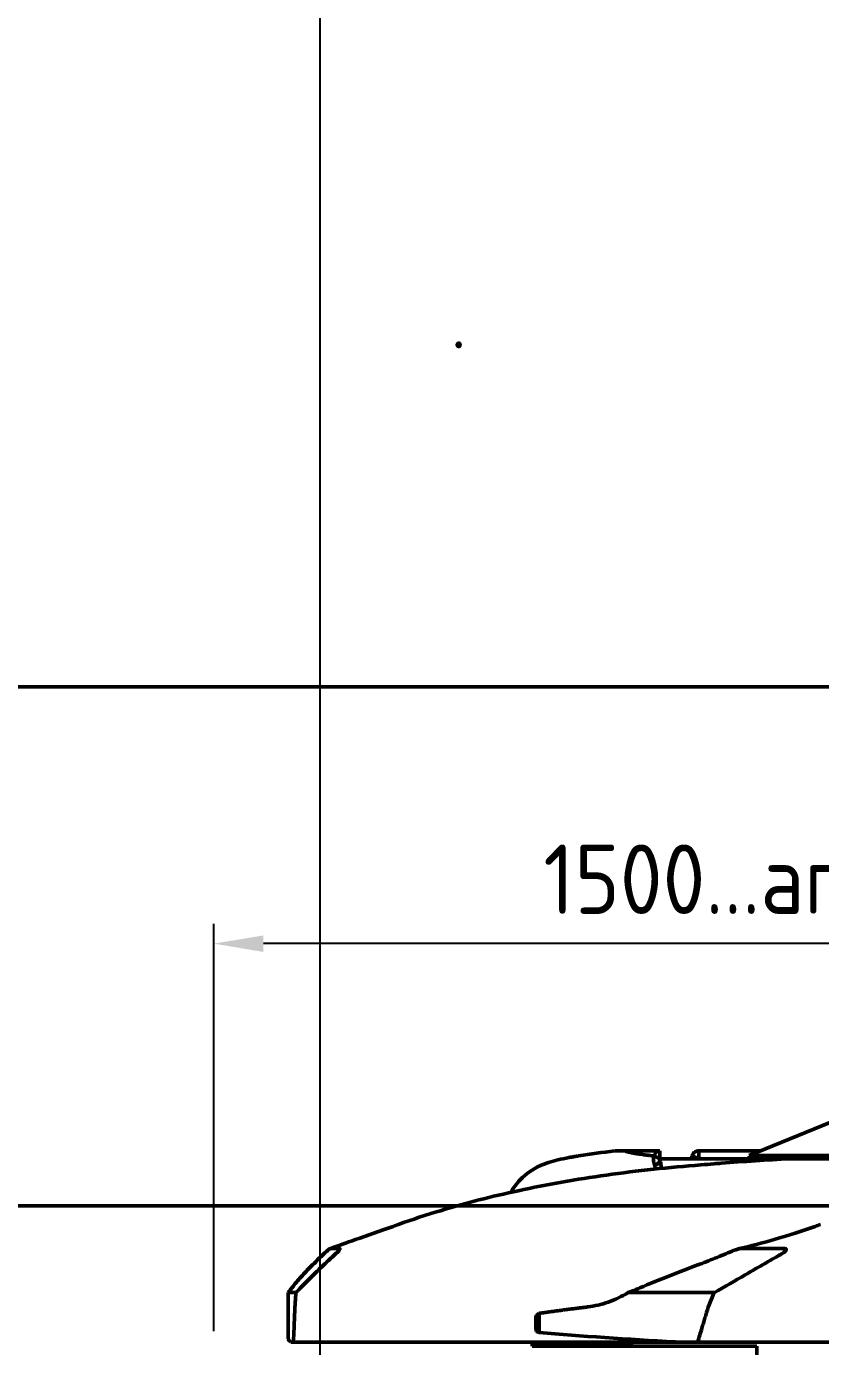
# Model space of a CAD drawing. Header units: millimetres. Extents: x 39335 to 110675, y -13954 to 36506.
# Drawn here: x 51613 to 52414, y 22134 to 23466 of the extents above; entities that cross this region are included whole.
import ezdxf

# ---------------------------------------------------------------- set-up
doc = ezdxf.new("R2010")
doc.units = ezdxf.units.MM
for name, color, linetype, lineweight in [('AM_0', 7, 'Continuous', 50), ('AM_5', 3, 'Continuous', 25), ('CAXA4', 3, 'Continuous', 25), ('RED', 1, 'Continuous', 9)]:
    doc.layers.add(name, color=color, linetype=linetype, lineweight=lineweight)
doc.layers.add('AM_12', color=7, linetype='Continuous', lineweight=50, plot=False)
doc.styles.add('\\M+5B1EA\\M+5D7BC', font='', dxfattribs={"width": 0.667})
doc.styles.add('Andritz-Norm', font='arial.ttf')
doc.styles.get("Standard").update_dxf_attribs({"font": 'ISOCP.SHX'})
doc.styles.get('\\M+5B1EA\\M+5D7BC').set_extended_font_data('FangSong_GB2312')
doc.dimstyles.new('\\M+5B1EA\\M+5D7BC', dxfattribs={"dimscale": 35, "dimtxt": 3.5, "dimasz": 4, "dimexe": 2, "dimexo": 0, "dimtad": 1, "dimdec": 1, "dimdsep": 46, "dimtxsty": '\\M+5B1EA\\M+5D7BC', "dimcen": 0, "dimdle": 6, "dimazin": 2, "dimtfac": 1, "dimtdec": 1, "dimtmove": 0, "dimatfit": 3, "dimfxl": 0, "dimtolj": 1, "dimtzin": 0, "dimarcsym": 0})
doc.dimstyles.new('Andritz-Bem', dxfattribs={"dimscale": 20, "dimtxt": 3.5, "dimasz": 2.5, "dimexe": 1, "dimexo": 0, "dimgap": 0.8, "dimtad": 1, "dimrnd": 1e-08, "dimtxsty": 'Andritz-Norm', "dimcen": 0.09, "dimdle": 10, "dimclrd": 7, "dimclre": 7, "dimclrt": 179, "dimazin": 2, "dimtfac": 1, "dimtdec": 3, "dimtmove": 0, "dimatfit": 3, "dimldrblk": 'Filled-1', "dimfxl": 0, "dimtolj": 1, "dimtzin": 0, "dimlwd": 25, "dimlwe": 25, "dimarcsym": 0})

# ---------------------------------------------------------------- blocks, each defined once
blk = doc.blocks.new('*D253')
at = {"layer": 'CAXA4', "color": 0, "lineweight": -2, "transparency": 16777216}
for p, q in [((51357, 24575.3), (51978.7, 24575.3)), ((51908.7, 24435.3), (51908.7, 19745.3)), ((51051.9, 19605.3), (51978.7, 19605.3))]:
    blk.add_line(p, q, dxfattribs=at)
at = {"layer": 'CAXA4', "color": 0, "transparency": 16777216}
for points in [[(51885.4, 24435.3), (51932.1, 24435.3), (51908.7, 24575.3)], [(51885.4, 19745.3), (51932.1, 19745.3), (51908.7, 19605.3)]]:
    blk.add_solid(points, dxfattribs=at)
at = {"layer": 'DEFPOINTS', "color": 0, "transparency": 16777216}
for p in [(51357, 24575.3), (51051.9, 19605.3), (51908.7, 19605.3)]:
    blk.add_point(p, dxfattribs=at)
at = {"layer": 'CAXA4', "color": 0, "transparency": 16777216, "insert": (51824.3, 23812.1), "char_height": 122.5, "attachment_point": 5, "rotation": 90, "style": '\\M+5B1EA\\M+5D7BC'}
blk.add_mtext('\\A1;4970', dxfattribs=at)
blk = doc.blocks.new('*D277')
at = {"layer": 'CAXA4', "color": 0, "lineweight": -2, "transparency": 16777216}
for p, q in [((52011.6, 24574.9), (48009, 24574.9)), ((48079, 24434.9), (48079, 19554.9)), ((49850.2, 19414.9), (48009, 19414.9))]:
    blk.add_line(p, q, dxfattribs=at)
at = {"layer": 'CAXA4', "color": 0, "transparency": 16777216}
for points in [[(48055.7, 24434.9), (48102.3, 24434.9), (48079, 24574.9)], [(48055.7, 19554.9), (48102.3, 19554.9), (48079, 19414.9)]]:
    blk.add_solid(points, dxfattribs=at)
at = {"layer": 'DEFPOINTS', "color": 0, "transparency": 16777216}
for p in [(52011.6, 24574.9), (48079, 19414.9), (49850.2, 19414.9)]:
    blk.add_point(p, dxfattribs=at)
at = {"layer": 'CAXA4', "color": 0, "transparency": 16777216, "insert": (47994.6, 23944.7), "char_height": 122.5, "attachment_point": 5, "rotation": 90, "style": '\\M+5B1EA\\M+5D7BC'}
blk.add_mtext('\\A1;5160', dxfattribs=at)
blk = doc.blocks.new('*D225')
at = {"layer": 'AM_5', "lineweight": 25, "transparency": 16777216}
for p, q in [((3734611.9, -121771.4), (3734611.9, -121360.4)), ((3736111.8, -121771.4), (3736111.8, -121360.4))]:
    blk.add_line(p, q, dxfattribs=at)
at = {"layer": 'AM_5', "transparency": 16777216}
blk.add_line((3736061.8, -121380.4), (3734661.9, -121380.4), dxfattribs=at)
for points in [[(3734661.9, -121372.1), (3734661.9, -121388.8), (3734611.9, -121380.4)], [(3736061.8, -121372.1), (3736061.8, -121388.8), (3736111.8, -121380.4)]]:
    blk.add_solid(points, dxfattribs=at)
at = {"layer": 'DEFPOINTS', "color": 0, "transparency": 16777216}
for p in [(3734611.9, -121380.4), (3734611.9, -121791.4), (3736111.8, -121791.4)]:
    blk.add_point(p, dxfattribs=at)
at = {"layer": 'AM_5', "color": 2, "transparency": 16777216, "insert": (3735361.9, -121315.4), "char_height": 70, "attachment_point": 5}
blk.add_mtext('\\A1;1500...annular channel', dxfattribs=at)
blk = doc.blocks.new('Filled-1')
at = {"color": 0}
for p, q in [((0, 0), (-1, 0.25)), ((-1, 0.25), (-1, -0.25)), ((-1, 0), (0, 0)), ((-1, -0.25), (0, 0))]:
    blk.add_line(p, q, dxfattribs=at)
at = {"color": 0, "flags": 128}
blk.add_lwpolyline([(-1, -0.25), (0, 0), (-1, 0.25), (-1, -0.25)], dxfattribs=at)
at = {"color": 0}
blk.add_solid([(-1, -0.25), (0, 0), (-1, 0.25), (-1, -0.25)], dxfattribs=at)
blk = doc.blocks.new('*S274205')
at = {"layer": 'AM_12', "color": 142}
for p, q in [((-3261.3, 11709.5), (-3257.8, 11713)), ((-3261.3, 11713), (-3257.8, 11709.5))]:
    blk.add_line(p, q, dxfattribs=at)
blk.add_circle((-3259.6, 11711.3), 1.75, dxfattribs=at)
blk = doc.blocks.new('rgqwefw')
at = {"layer": 'AM_0'}
for p, q in [((3735361.9, -121121.4), (3733925.3, -121121.4)), ((3735361.9, -121121.4), (3733925.3, -121121.4)), ((3735283.8, -121540), (3735151.8, -121594)), ((3735026.3, -121589.5), (3735017.3, -121589.5)), ((3735026.3, -121589.5), (3735026.7, -121589.5)), ((3735026.8, -121589.5), (3735026.7, -121589.5)), ((3735026.8, -121589.5), (3735026.9, -121589.5)), ((3735026.8, -121589.5), (3735026.8, -121589.5)), ((3735061.3, -121589.5), (3735026.9, -121589.5)), ((3735061.3, -121597.2), (3735055.8, -121594.5)), ((3735061.9, -121600), (3735056.7, -121604.2)), ((3735061.3, -121589.5), (3735061.6, -121589.5)), ((3735061.6, -121597.4), (3735061.3, -121597.4)), ((3735061.6, -121597.4), (3735061.6, -121589.5)), ((3735155.5, -121597.4), (3735061.6, -121597.4)), ((3735061.6, -121597.4), (3735061.6, -121597.4)), ((3735100.7, -121597.2), (3735094.1, -121594.5)), ((3735100.7, -121589.5), (3735101, -121589.5)), ((3735101, -121589.5), (3735162.8, -121589.5)), ((3735101, -121597.4), (3735101, -121589.5)), ((3735101.1, -121597.4), (3735101, -121597.4)), ((3735151.8, -121594), (3735361.8, -121594)), ((3735153.2, -121597.4), (3735151.8, -121594)), ((3735193, -121597.4), (3735192.7, -121597.4)), ((3735193, -121597.4), (3735263.3, -121597.4)), ((3735361.9, -121644.8), (3733596.3, -121644.8)), ((3735361.9, -121644.8), (3733596.3, -121644.8)), ((3734739, -121688), (3734729.1, -121688)), ((3735187.8, -121688), (3735143.4, -121688)), ((3734686.9, -121732.4), (3734694.6, -121732.4)), ((3734686.9, -121779), (3734686.9, -121735.4)), ((3735029.7, -121732.4), (3735116.8, -121732.4)), ((3734936.7, -121758.6), (3734936.7, -121768.3)), ((3734940, -121753.3), (3734937.1, -121755.6)), ((3734940, -121753.3), (3734940, -121772.7)), ((3734937.1, -121771.3), (3734940, -121772.7)), ((3734692.1, -121782.4), (3734689.7, -121782.4)), ((3734692.1, -121782.4), (3734694.6, -121782.4)), ((3734796.5, -121782.4), (3734694.6, -121782.4)), ((3734796.5, -121782.4), (3735079, -121782.4)), ((3734932.8, -121783.8), (3734932.6, -121782.4)), ((3734939.9, -121783.8), (3734932.8, -121783.8)), ((3734932.8, -121783.8), (3734932.8, -121786.4)), ((3734939.9, -121786.4), (3734932.8, -121786.4)), ((3734939.9, -121783.8), (3735025.2, -121783.8)), ((3734939.9, -121786.4), (3735025.2, -121786.4)), ((3735032.8, -121782.4), (3735025.2, -121783.8)), ((3735025.2, -121783.8), (3735025.2, -121786.4)), ((3735025.2, -121786.4), (3735032.8, -121786.4)), ((3735032.8, -121782.4), (3735032.8, -121786.4)), ((3735032.8, -121786.4), (3735033, -121786.4)), ((3735033, -121782.4), (3735033, -121786.4)), ((3735033, -121786.4), (3735159.4, -121786.4)), ((3735099.9, -121782.4), (3735079, -121782.4)), ((3735099.9, -121782.4), (3735103.7, -121782.4)), ((3735210.8, -121782.4), (3735103.7, -121782.4)), ((3735159.4, -121806.4), (3735159.4, -121786.4)), ((3735210.8, -121782.4), (3735443.8, -121782.4))]:
    blk.add_line(p, q, dxfattribs=at)
blk.add_arc((3735109.4, -122417.7), 833.4, 96.427, 98.9537, dxfattribs=at)
at = {"layer": 'AM_0', "extrusion": (0, 0, -1)}
for centre, major_axis, ratio, start_param, end_param in [((3735063.8, -121598.5), (-0.12, 3), 0.771203, 4.191283, 5.110107), ((3733023.9, -123110.2), (-144.7, 2843.5), 0.852787, 1.054896, 1.055554), ((3735035.8, -121677.5), (-99.1, -60.4), 0.545543, 2.566687, 2.568389), ((3734937.2, -121768.3), (0, -3), 0.173654, 0.08727, 1.570802), ((3735361.9, -121733.7), (675, -10.3), 0.086139, 2.00429, 2.244484), ((3735361.9, -121733.7), (675, 45.4), 0.055984, 3.05657, 3.145357)]:
    blk.add_ellipse(centre, major_axis=major_axis, ratio=ratio, start_param=start_param, end_param=end_param, dxfattribs=at)
at = {"layer": 'AM_0'}
for points, knots in [([(3734970.2, -121596.2), (3734962.1, -121597.7), (3734955.2, -121599.3), (3734946.4, -121602.2), (3734943.7, -121603.2), (3734941.2, -121604.3)], [0, 0, 0, 0, 5.670372, 5.670372, 8.642391, 8.642391, 8.642391, 8.642391]), ([(3734979.6, -121594.5), (3734979.4, -121594.6), (3734979.1, -121594.6), (3734978.8, -121594.7), (3734977.2, -121594.9), (3734975.7, -121595.2), (3734974.2, -121595.5), (3734972.9, -121595.7), (3734971.6, -121595.9), (3734970.4, -121596.1)], [0.8778963, 0.8778963, 0.8778963, 0.8778963, 0.8888889, 0.8888889, 0.8888889, 0.9493693, 0.9493693, 0.9493693, 1, 1, 1, 1]), ([(3735055.8, -121594.5), (3735055.7, -121594.5), (3735055.6, -121594.5), (3735055.5, -121594.5), (3735055.5, -121594.5), (3735055.4, -121594.5), (3735055.4, -121594.5), (3735055.3, -121594.5), (3735055.3, -121594.4), (3735055.2, -121594.4), (3735055.1, -121594.4), (3735055, -121594.4), (3735054.8, -121594.4), (3735054.4, -121594.4), (3735054, -121594.3), (3735053.7, -121594.3), (3735053.6, -121594.3), (3735053.6, -121594.3), (3735053.5, -121594.3), (3735052.8, -121594.2), (3735052.1, -121594.1), (3735051.4, -121594), (3735049.8, -121593.8), (3735048.4, -121593.7), (3735046.9, -121593.5), (3735046, -121593.4), (3735045.1, -121593.2), (3735044.2, -121593.1), (3735042.2, -121592.8), (3735040.3, -121592.6), (3735038.6, -121592.3), (3735037.2, -121592.1), (3735035.9, -121591.8), (3735034.7, -121591.6), (3735034.7, -121591.6), (3735034.7, -121591.6), (3735034.6, -121591.6), (3735034.3, -121591.5), (3735034, -121591.5), (3735033.6, -121591.4), (3735033.2, -121591.3), (3735032.7, -121591.2), (3735032.3, -121591.2), (3735031.9, -121591.1), (3735031.5, -121591), (3735031.2, -121590.9), (3735030.9, -121590.9), (3735030.7, -121590.8), (3735030.4, -121590.8), (3735030.2, -121590.7), (3735030.1, -121590.7), (3735029.9, -121590.6), (3735029.6, -121590.6), (3735029.3, -121590.5), (3735029.1, -121590.4), (3735028.7, -121590.3), (3735028.4, -121590.3), (3735028.2, -121590.2), (3735027.9, -121590.1), (3735027.7, -121590), (3735027.5, -121590), (3735027.4, -121589.9), (3735027.3, -121589.9), (3735027.3, -121589.9), (3735027.2, -121589.9), (3735027.1, -121589.8), (3735027.1, -121589.8), (3735027, -121589.8), (3735026.9, -121589.7), (3735026.8, -121589.6), (3735026.8, -121589.6), (3735026.8, -121589.6), (3735026.8, -121589.6), (3735026.8, -121589.6), (3735026.8, -121589.6), (3735026.8, -121589.6), (3735026.8, -121589.6), (3735026.7, -121589.6), (3735026.8, -121589.5), (3735026.8, -121589.5), (3735026.8, -121589.5), (3735026.8, -121589.5), (3735026.8, -121589.5), (3735026.8, -121589.5), (3735026.8, -121589.5), (3735026.8, -121589.5), (3735026.8, -121589.5), (3735026.8, -121589.5)], [-1.870589, -1.870589, -1.870589, -1.870589, -1.859891, -1.859891, -1.859891, -1.855248, -1.855248, -1.855248, -1.850042, -1.850042, -1.850042, -1.834572, -1.834572, -1.834572, -1.79292, -1.79292, -1.79292, -1.787635, -1.787635, -1.787635, -1.708474, -1.708474, -1.708474, -1.534288, -1.534288, -1.534288, -1.420708, -1.420708, -1.420708, -1.158865, -1.158865, -1.158865, -0.953018, -0.953018, -0.953018, -0.94784, -0.94784, -0.94784, -0.88816, -0.88816, -0.88816, -0.806, -0.806, -0.806, -0.728989, -0.728989, -0.728989, -0.669596, -0.669596, -0.669596, -0.631866, -0.631866, -0.631866, -0.552132, -0.552132, -0.552132, -0.455387, -0.455387, -0.455387, -0.347532, -0.347532, -0.347532, -0.315939, -0.315939, -0.315939, -0.270579, -0.270579, -0.270579, -0.165784, -0.165784, -0.165784, -0.145873, -0.145873, -0.145873, -0.143896, -0.143896, -0.143896, -0.070362, -0.070362, -0.070362, -0.069182, -0.069182, -0.069182, -0.068048, -0.068048, -0.068048, -0.044586, -0.044586, -0.044586, -0.044586]), ([(3735056.7, -121604.2), (3735056.4, -121603.6), (3735055.9, -121602.5), (3735055.2, -121599.6), (3735055.2, -121596.9), (3735055.7, -121594.8), (3735055.8, -121594.5)], [0, 0, 0, 0, 0.2336786, 0.3839569, 0.8347918, 0.9188234, 0.9188234, 0.9188234, 0.9188234]), ([(3735058.3, -121590.6), (3735057.9, -121590.9), (3735057.4, -121591.4), (3735056.2, -121593.3), (3735056, -121594), (3735055.8, -121594.5)], [-0.276481, -0.276481, -0.276481, -0.276481, -0.1535164, -0.1535164, -0.0002157, -0.0002157, -0.0002157, -0.0002157]), ([(3735062.7, -121601.6), (3735061.7, -121602.1), (3735060.7, -121602.5), (3735059.7, -121602.9), (3735058.7, -121603.4), (3735057.7, -121603.8), (3735056.7, -121604.2)], [-0.820714, -0.820714, -0.820714, -0.820714, -0.4104313, -0.4104313, -0.4104313, -0.0000156, -0.0000156, -0.0000156, -0.0000156]), ([(3735061.3, -121589.5), (3735061.1, -121589.5), (3735060.9, -121589.5), (3735060.4, -121589.6), (3735060.1, -121589.6), (3735059.5, -121589.9), (3735059.3, -121590), (3735058.8, -121590.3), (3735058.6, -121590.4), (3735058.3, -121590.6)], [-0.6662213, -0.6662213, -0.6662213, -0.6662213, -0.3328733, -0.3328733, -0.2030671, -0.2030671, -0.1011802, -0.1011802, -0.000001, -0.000001, -0.000001, -0.000001]), ([(3735093.5, -121597.4), (3735093.5, -121596.7), (3735093.7, -121595.8), (3735094, -121594.8), (3735094.1, -121594.5)], [0.6700888, 0.6700888, 0.6700888, 0.6700888, 0.8347918, 0.9188234, 0.9188234, 0.9188234, 0.9188234]), ([(3735097.1, -121590.6), (3735096.7, -121590.9), (3735096, -121591.4), (3735094.5, -121593.3), (3735094.3, -121594), (3735094.1, -121594.5)], [-0.2764756, -0.2764756, -0.2764756, -0.2764756, -0.1535131, -0.1535131, -0.0002147, -0.0002147, -0.0002147, -0.0002147]), ([(3735100.7, -121589.5), (3735100.4, -121589.5), (3735100.2, -121589.5), (3735099.6, -121589.6), (3735099.2, -121589.6), (3735098.5, -121589.9), (3735098.3, -121590), (3735097.7, -121590.3), (3735097.4, -121590.4), (3735097.1, -121590.6)], [-0.6662213, -0.6662213, -0.6662213, -0.6662213, -0.3328733, -0.3328733, -0.2030671, -0.2030671, -0.1011802, -0.1011802, -0.000001, -0.000001, -0.000001, -0.000001]), ([(3735192.7, -121597.4), (3735169.6, -121598.6), (3735146.5, -121600.1), (3735121.1, -121602.1), (3735118.6, -121602.3), (3735116.2, -121602.5)], [0, 0, 0, 0, 6.946347, 6.946347, 7.700074, 7.700074, 7.700074, 7.700074]), ([(3735192.7, -121597.4), (3735188.7, -121597.4), (3735184.8, -121597.4), (3735172.3, -121597.4), (3735163.8, -121597.4), (3735155.5, -121597.4)], [1.584727, 1.584727, 1.584727, 1.584727, 2.881945, 2.881945, 5.760677, 5.760677, 5.760677, 5.760677]), ([(3735103.1, -121603.6), (3735071, -121606.1), (3735039.1, -121609.4), (3734977.7, -121618.1), (3734948, -121623.3), (3734892.2, -121635.4), (3734866, -121642.1), (3734826.1, -121654.1), (3734811.9, -121658.7), (3734798, -121663.7)], [0, 0, 0, 0, 10.008681, 10.008681, 19.639136, 19.639136, 28.534914, 28.534914, 33.56117, 33.56117, 33.56117, 33.56117]), ([(3734941.2, -121604.3), (3734933.6, -121607.9), (3734926.7, -121612.6), (3734917.3, -121622.4), (3734914.1, -121626.6), (3734911.5, -121631.3)], [0.019736, 0.019736, 0.019736, 0.019736, 9.998263, 9.998263, 16.157064, 16.157064, 16.157064, 16.157064]), ([(3734792.6, -121665.6), (3734779.3, -121670.3), (3734766.6, -121674.8), (3734745.7, -121682.2), (3734737, -121685.2), (3734729, -121688.1)], [0, 0, 0, 0, 4.79719, 4.79719, 8.480754, 8.480754, 8.480754, 8.480754]), ([(3735218.4, -121665.6), (3735205.2, -121670.3), (3735191.3, -121674.7), (3735165.2, -121682.3), (3735153.1, -121685.5), (3735140.8, -121688.4)], [0, 0, 0, 0, 4.772439, 4.772439, 8.64488, 8.64488, 8.64488, 8.64488]), ([(3734711.2, -121704.5), (3734713.4, -121702.4), (3734715.7, -121700.1), (3734720.6, -121695.5), (3734723.1, -121693), (3734725.8, -121690.6)], [0.000001, 0.000001, 0.000001, 0.000001, 1.874315, 1.874315, 3.749421, 3.749421, 3.749421, 3.749421]), ([(3734725.8, -121690.6), (3734726.5, -121689.9), (3734727.2, -121689.3), (3734728.2, -121688.5), (3734728.9, -121688), (3734729.1, -121688)], [-1.171235, -1.171235, -1.171235, -1.171235, -0.415117, -0.415117, -0.000001, -0.000001, -0.000001, -0.000001]), ([(3734739, -121688), (3734739, -121688), (3734739, -121688.1), (3734739.1, -121688.1), (3734739.1, -121688.1), (3734739.1, -121688.2), (3734739.1, -121688.3), (3734739, -121688.5), (3734739, -121688.6), (3734738.8, -121688.8), (3734738.7, -121688.9), (3734738.5, -121689.3), (3734738.3, -121689.6), (3734737.7, -121690.2), (3734737.3, -121690.7), (3734735.9, -121692.1), (3734734.8, -121693.2), (3734733.7, -121694.2)], [-1.568599, -1.568599, -1.568599, -1.568599, -1.46436, -1.46436, -1.37143, -1.37143, -1.295415, -1.295415, -1.218794, -1.218794, -1.118837, -1.118837, -0.944904, -0.944904, -0.624422, -0.624422, -0.000008, -0.000008, -0.000008, -0.000008]), ([(3735099.9, -121704.5), (3735105.7, -121702.4), (3735111.5, -121700.1), (3735123.1, -121695.5), (3735128.9, -121693), (3735134.6, -121690.6)], [0.000001, 0.000001, 0.000001, 0.000001, 1.874387, 1.874387, 3.749564, 3.749564, 3.749564, 3.749564]), ([(3735134.6, -121690.6), (3735136.2, -121689.9), (3735137.8, -121689.3), (3735140.3, -121688.5), (3735142.1, -121688), (3735143.4, -121688)], [-1.170794, -1.170794, -1.170794, -1.170794, -0.415031, -0.415031, -0.000001, -0.000001, -0.000001, -0.000001]), ([(3735187.8, -121688), (3735188, -121688), (3735188.2, -121688.1), (3735188.5, -121688.1), (3735188.6, -121688.1), (3735188.9, -121688.2), (3735189, -121688.3), (3735189.1, -121688.5), (3735189.1, -121688.6), (3735189.2, -121688.8), (3735189.2, -121688.9), (3735189.1, -121689.3), (3735189, -121689.6), (3735188.5, -121690.2), (3735188.1, -121690.7), (3735186.5, -121692.1), (3735184.9, -121693.2), (3735183.1, -121694.2)], [-1.568599, -1.568599, -1.568599, -1.568599, -1.46436, -1.46436, -1.37143, -1.37143, -1.295415, -1.295415, -1.218794, -1.218794, -1.118837, -1.118837, -0.944904, -0.944904, -0.624422, -0.624422, -0.000008, -0.000008, -0.000008, -0.000008]), ([(3734691.7, -121726.1), (3734694.8, -121722.3), (3734697.9, -121718.6), (3734704.4, -121711.4), (3734707.8, -121707.9), (3734711.2, -121704.5)], [0, 0, 0, 0, 2.974446, 2.974446, 5.947811, 5.947811, 5.947811, 5.947811]), ([(3734731.2, -121696.6), (3734727.9, -121699.6), (3734724.7, -121702.6), (3734718.4, -121708.5), (3734715.4, -121711.5), (3734706.3, -121720.4), (3734700.3, -121726.5), (3734694.6, -121732.4)], [0.000002, 0.000002, 0.000002, 0.000002, 1.834753, 1.834753, 3.61435, 3.61435, 7.227161, 7.227161, 7.227161, 7.227161]), ([(3735045.3, -121726.1), (3735054.3, -121722.3), (3735063.3, -121718.6), (3735081.5, -121711.4), (3735090.7, -121707.9), (3735099.9, -121704.5)], [0, 0, 0, 0, 2.974446, 2.974446, 5.947811, 5.947811, 5.947811, 5.947811]), ([(3735179, -121696.6), (3735173.7, -121699.6), (3735168.4, -121702.6), (3735158.1, -121708.5), (3735153, -121711.5), (3735137.6, -121720.4), (3735127.1, -121726.5), (3735116.8, -121732.4)], [0.000002, 0.000002, 0.000002, 0.000002, 1.834753, 1.834753, 3.61435, 3.61435, 7.227161, 7.227161, 7.227161, 7.227161]), ([(3734686.9, -121732.4), (3734687.6, -121731.4), (3734688.4, -121730.4), (3734690, -121728.3), (3734690.8, -121727.2), (3734691.7, -121726.1)], [0.000001, 0.000001, 0.000001, 0.000001, 0.852811, 0.852811, 1.707116, 1.707116, 1.707116, 1.707116]), ([(3734694.6, -121732.4), (3734694.4, -121735.6), (3734694.1, -121738.8), (3734693.7, -121745.5), (3734693.6, -121748.9), (3734693.4, -121752.4)], [0.000001, 0.000001, 0.000001, 0.000001, 1.08737, 1.08737, 2.17735, 2.17735, 2.17735, 2.17735]), ([(3734989.1, -121746.9), (3734996, -121746), (3735002.9, -121744.4), (3735016.5, -121739.5), (3735023.3, -121736.3), (3735029.7, -121732.4)], [0, 0, 0, 0, 2.510014, 2.510014, 5.037096, 5.037096, 5.037096, 5.037096]), ([(3735029.7, -121732.4), (3735032.3, -121731.4), (3735034.9, -121730.4), (3735040.1, -121728.3), (3735042.7, -121727.2), (3735045.3, -121726.1)], [0.000001, 0.000001, 0.000001, 0.000001, 0.852811, 0.852811, 1.707116, 1.707116, 1.707116, 1.707116]), ([(3735116.8, -121732.4), (3735115.2, -121735.6), (3735113.7, -121738.8), (3735111.1, -121745.5), (3735109.9, -121748.9), (3735108.9, -121752.4)], [0.000001, 0.000001, 0.000001, 0.000001, 1.087507, 1.087507, 2.17735, 2.17735, 2.17735, 2.17735]), ([(3734940, -121753.3), (3734941, -121753.1), (3734942, -121753), (3734943.5, -121752.8), (3734943.9, -121752.7), (3734945.2, -121752.6), (3734945.9, -121752.5), (3734947.4, -121752.3), (3734948.1, -121752.2), (3734949.6, -121752), (3734950.5, -121751.8), (3734951.9, -121751.6), (3734952.4, -121751.6), (3734953.8, -121751.4), (3734954.6, -121751.3), (3734956, -121751.1), (3734956.5, -121751), (3734957.8, -121750.9), (3734958.6, -121750.7), (3734959.9, -121750.6), (3734960.4, -121750.5), (3734961.6, -121750.4), (3734962.3, -121750.3), (3734963.5, -121750.1), (3734964, -121750), (3734965.2, -121749.9), (3734965.9, -121749.8), (3734967, -121749.6), (3734967.4, -121749.6), (3734968.5, -121749.5), (3734969.1, -121749.4), (3734970.1, -121749.2), (3734970.6, -121749.2), (3734972, -121749), (3734972.9, -121748.9), (3734974.2, -121748.7), (3734974.7, -121748.7), (3734975.5, -121748.6), (3734975.8, -121748.5), (3734976.7, -121748.4), (3734977.1, -121748.4), (3734977.8, -121748.3), (3734978.1, -121748.2), (3734978.8, -121748.1), (3734979.2, -121748.1), (3734979.9, -121748), (3734980.2, -121748), (3734981.2, -121747.8), (3734981.9, -121747.8), (3734983.2, -121747.6), (3734983.8, -121747.5), (3734984.6, -121747.4), (3734984.7, -121747.4), (3734985.4, -121747.3), (3734986, -121747.3), (3734986.7, -121747.2), (3734986.8, -121747.2), (3734987.6, -121747.1), (3734988.3, -121747), (3734989.1, -121746.9)], [0, 0, 0, 0, 0.042122, 0.042122, 0.0625, 0.0625, 0.094798, 0.094798, 0.125, 0.125, 0.162528, 0.162528, 0.1875, 0.1875, 0.224322, 0.224322, 0.25, 0.25, 0.288293, 0.288293, 0.3125, 0.3125, 0.35009, 0.35009, 0.375, 0.375, 0.414983, 0.414983, 0.4375, 0.4375, 0.474057, 0.474057, 0.5, 0.5, 0.5625, 0.5625, 0.595284, 0.595284, 0.625, 0.625, 0.661801, 0.661801, 0.6875, 0.6875, 0.723656, 0.723656, 0.75, 0.75, 0.8125, 0.8125, 0.866218, 0.866218, 0.875, 0.875, 0.926567, 0.926567, 0.9375, 0.9375, 1, 1, 1, 1]), ([(3734693.4, -121752.4), (3734693.3, -121754.2), (3734693.2, -121756), (3734693.1, -121759.6), (3734693, -121761.3), (3734692.9, -121764.9), (3734692.8, -121766.6), (3734692.7, -121768.4)], [0, 0, 0, 0, 0.333333, 0.333333, 0.666667, 0.666667, 1, 1, 1, 1]), ([(3734937.1, -121755.6), (3734937.1, -121755.7), (3734937, -121755.8), (3734936.9, -121756.1), (3734936.8, -121756.4), (3734936.7, -121756.9), (3734936.7, -121757.3), (3734936.7, -121758), (3734936.7, -121758.3), (3734936.7, -121758.6)], [-0.4305048, -0.4305048, -0.4305048, -0.4305048, -0.3309857, -0.3309857, -0.2152527, -0.2152527, -0.0995203, -0.0995203, 0, 0, 0, 0]), ([(3735108.9, -121752.4), (3735108.4, -121754.2), (3735107.8, -121756), (3735106.7, -121759.6), (3735106.2, -121761.3), (3735105.1, -121764.9), (3735104.6, -121766.6), (3735104.1, -121768.4)], [0, 0, 0, 0, 0.333333, 0.333333, 0.666667, 0.666667, 1, 1, 1, 1]), ([(3735025.2, -121783.8), (3735025.2, -121783.5), (3735025.1, -121783), (3735025.1, -121782.6), (3735025.1, -121782.4)], [0.21459989, 0.21459989, 0.21459989, 0.21459989, 0.25, 0.27604268, 0.27604268, 0.27604268, 0.27604268])]:
    blk.add_open_spline(points, degree=3, knots=knots, dxfattribs=at)
for points in [[(3734970.2, -121596.2), (3734970.3, -121596.2), (3734970.3, -121596.1), (3734970.4, -121596.1)], [(3735016.1, -121589.6), (3735016.5, -121589.6), (3735016.9, -121589.5), (3735017.3, -121589.5)], [(3735062.8, -121607.2), (3735063, -121605.4), (3735062.9, -121603.6), (3735062.7, -121601.6)], [(3735056.7, -121604.2), (3735056.8, -121605.4), (3735056.9, -121606.6), (3735057, -121607.8)], [(3735116.2, -121602.5), (3735111.8, -121602.9), (3735107.4, -121603.3), (3735103.1, -121603.6)], [(3734798, -121663.7), (3734796.2, -121664.3), (3734794.4, -121665), (3734792.6, -121665.6)], [(3735223.8, -121663.7), (3735222, -121664.3), (3735220.2, -121665), (3735218.4, -121665.6)], [(3734733.7, -121694.2), (3734732.9, -121695), (3734732, -121695.8), (3734731.2, -121696.6)], [(3735183.1, -121694.2), (3735181.8, -121695), (3735180.4, -121695.8), (3735179, -121696.6)], [(3734686.9, -121735.4), (3734686.9, -121734.5), (3734686.9, -121733.5), (3734686.9, -121732.4)], [(3734692.7, -121768.4), (3734692.5, -121773), (3734692.3, -121777.7), (3734692.1, -121782.4)], [(3735104.1, -121768.4), (3735102.7, -121773), (3735101.3, -121777.7), (3735099.9, -121782.4)], [(3734689.5, -121782.1), (3734689.6, -121782.2), (3734689.6, -121782.3), (3734689.7, -121782.4)], [(3735077.5, -121782.1), (3735078, -121782.2), (3735078.5, -121782.3), (3735079, -121782.4)]]:
    blk.add_open_spline(points, degree=3, dxfattribs=at)
at = {"layer": 'AM_12'}
blk.add_blockref('*S274205', (3738118.4, -132487.7), dxfattribs=at)
at = {"layer": 'AM_5'}
dim = blk.add_linear_dim(base=(3734611.9, -121380.4), p1=(3736111.8, -121791.4), p2=(3734611.9, -121791.4), text='<>...annular channel', dimstyle='Andritz-Bem', override={"dimexo": 1, "dimgap": 1.5, "dimdec": 0, "dimtxsty": 'Standard', "dimdle": 0, "dimclrd": 256, "dimclre": 256, "dimclrt": 2, "dimatfit": 2, "dimlwd": 65535}, dxfattribs=at)
dim.commit()
dim.dimension.update_dxf_attribs({"geometry": '*D225', "text_midpoint": (3735361.9, -121380.4), "dimtype": 128})

msp = doc.modelspace()

# ---------------------------------------------------------------- block references
at = {"layer": 'RED'}
msp.add_blockref('rgqwefw', (-3682809.92, 143921.29), dxfattribs=at)

# ---------------------------------------------------------------- dimensions: what is measured, and where the dimension line sits
at = {"layer": 'CAXA4', "color": 253}
dim = msp.add_linear_dim(base=(48079, 19414.91), p1=(52011.55, 24574.91), p2=(49850.17, 19414.91), angle=90, dimstyle='\\M+5B1EA\\M+5D7BC', dxfattribs=at)
dim.commit()
dim.dimension.update_dxf_attribs({"geometry": '*D277', "text_midpoint": (48079, 23944.67), "dimtype": 160})
at = {"layer": 'CAXA4'}
dim = msp.add_linear_dim(base=(51908.74, 19605.29), p1=(51357.04, 24575.29), p2=(51051.93, 19605.29), angle=90, dimstyle='\\M+5B1EA\\M+5D7BC', dxfattribs=at)
dim.commit()
dim.dimension.update_dxf_attribs({"geometry": '*D253', "text_midpoint": (51908.74, 23812.09), "dimtype": 160})

doc.saveas('drawing.dxf')
